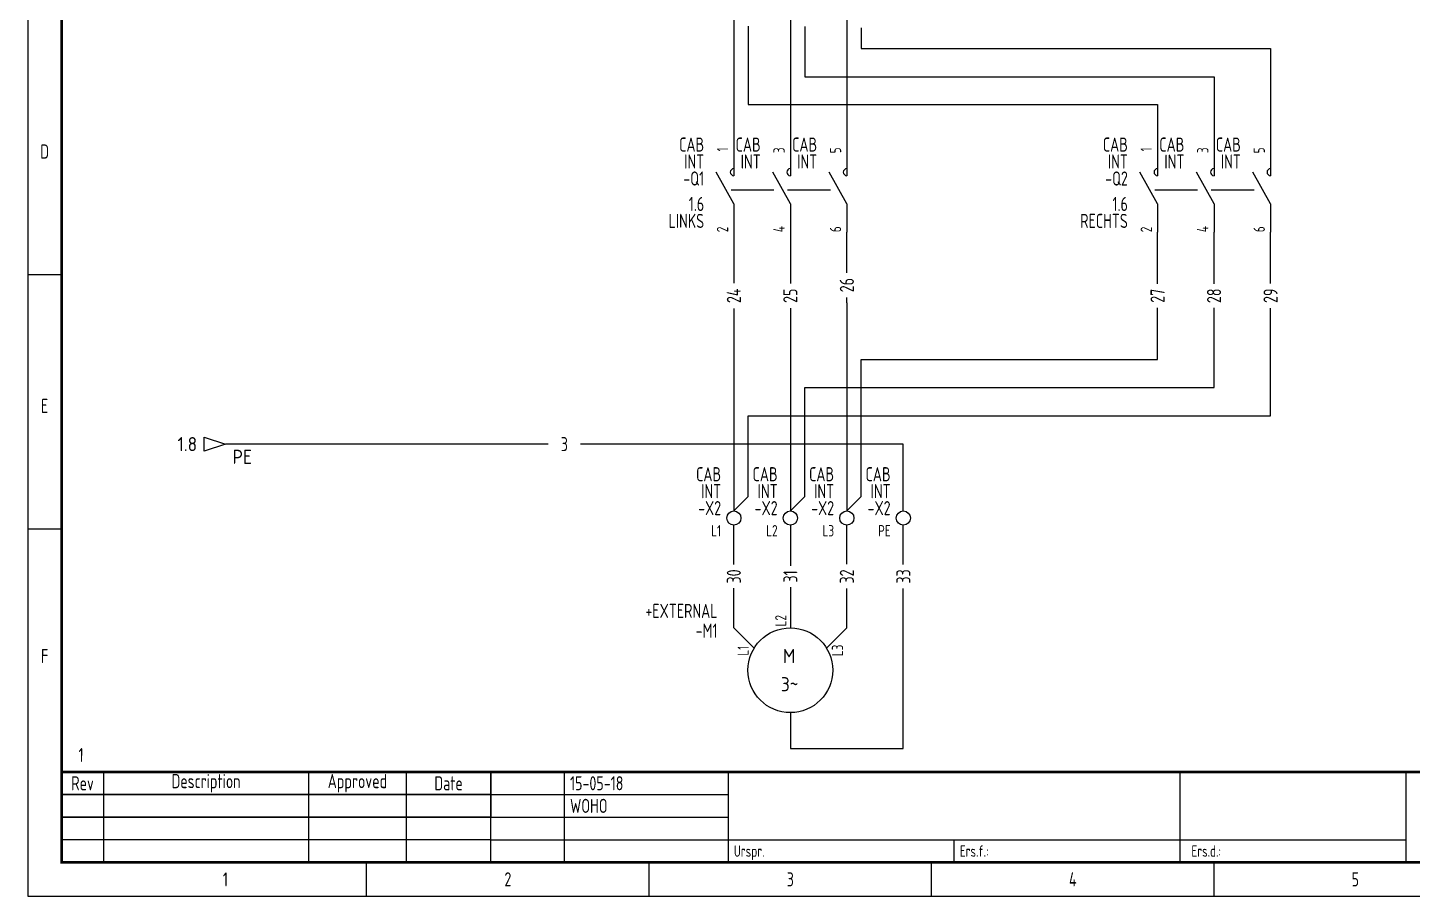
# Model space of a CAD drawing. Extents: x 0 to 420, y 0 to 297.
# Drawn here: x 0 to 245.1, y 0 to 153.7 of the extents above; entities that cross this region are included whole.
import ezdxf
from ezdxf.enums import TextEntityAlignment as Align

# ---------------------------------------------------------------- set-up
doc = ezdxf.new("R2010")
doc.units = 0
doc.layers.get('0').update_dxf_attribs({"linetype": 'CONTINUOUS'})
for name, color, linetype in [('BLACK_12', 8, 'CONTINUOUS'), ('BLACK_16', 8, 'CONTINUOUS'), ('DESC', 150, 'CONTINUOUS'), ('DESCCHILD', 20, 'CONTINUOUS'), ('GREEN_14', 3, 'CONTINUOUS'), ('LINK', 9, 'CONTINUOUS'), ('LOC', 8, 'CONTINUOUS'), ('MISC', 7, 'CONTINUOUS'), ('SYMS', 7, 'CONTINUOUS'), ('TAGS', 150, 'CONTINUOUS'), ('TERMS', 123, 'CONTINUOUS'), ('TITLEBLOCK', 253, 'CONTINUOUS'), ('TITLEBLOCK_VAULT', 253, 'CONTINUOUS'), ('WIRENO', 72, 'CONTINUOUS'), ('XREF', 7, 'CONTINUOUS'), ('XREFCHILD', 134, 'CONTINUOUS')]:
    doc.layers.add(name, color=color, linetype=linetype)
doc.styles.add('ISOCP', font='ISOCP.SHX', dxfattribs={"width": 0.8, "height": 2.5})
doc.styles.add('WD_IEC', font='ISOCP2.shx', dxfattribs={"width": 0.9, "height": 4})

# ---------------------------------------------------------------- blocks, each defined once
blk = doc.blocks.new('VMO13')
blk.add_circle((0, 0), 7.5)
at = {"style": 'WD_IEC'}
for tag, p in [('INST', (-12.88, 12.75)), ('LOC', (-12.88, 9.25)), ('TAG1', (-12.88, 5.75)), ('DESC1', (-12.88, 1.5)), ('DESC2', (-12.88, -2)), ('DESC3', (-12.88, -5.5)), ('RATING1', (-12.88, -9)), ('RATING2', (-12.88, -12.5)), ('RATING3', (-12.88, -16)), ('RATING4', (-12.95, -19.58))]:
    blk.add_attdef(tag, text='', height=2.5, dxfattribs=at).set_placement(p, align=Align.RIGHT)
blk.add_attdef('TERM02', (-0.69, 7.75), '', height=2, rotation=90, dxfattribs=at)
at = {"style": 'WD_IEC', "flags": 1}
for tag, p, height in [('MFG', (12.75, 9), 1.5), ('X2TERM02', (0, 7.5), 0.32), ('CAT', (12.75, 6.5), 1.5), ('X0TERM01', (-6.4, 3.9), 0.32), ('X0TERM03', (6.4, 3.9), 0.32), ('X4LINK', (-7.5, 0), 0.32), ('X1LINK', (7.5, 0), 0.32), ('X8TERM04', (0, -7.5), 0.32), ('ASSYCODE', (1, -9), 1), ('FAMILY', (1, -10.5), 1), ('CATDESC', (1, -12), 1)]:
    blk.add_attdef(tag, p, '', height=height, dxfattribs=at)
at = {"style": 'WD_IEC'}
for tag, p in [('TERM01', (-7.35, 4.34)), ('TERM03', (9.35, 4.53)), ('TERM04', (-0.59, -7.92))]:
    blk.add_attdef(tag, text='', height=2, rotation=90, dxfattribs=at).set_placement(p, align=Align.RIGHT)
for tag, p in [('M', (-0.22, 1.27)), ('3~', (-0.12, -3.73))]:
    blk.add_attdef(tag, text='', height=2.5, dxfattribs=at).set_placement(p, align=Align.CENTER)
at = {"lineweight": 15, "style": 'WD_IEC'}
blk.add_attdef('XREF', text='', height=2.5, dxfattribs=at).set_placement((-13.19, -22.86), align=Align.RIGHT)
blk = doc.blocks.new('VMS21P')
for p, q in [((0, 7.5), (0, 2.5)), ((0, -2.5), (-3.12, 3.12)), ((0, -2.5), (0, -7.5))]:
    blk.add_line(p, q)
blk.add_arc((0, 3.12), 0.625, 90, 270)
at = {"style": 'WD_IEC'}
for tag, p in [('INST', (-5.25, 6.75)), ('LOC', (-5.25, 3.75)), ('TAG2', (-5.25, 0.75)), ('XREF', (-5.25, -3.75)), ('DESC1', (-5.25, -6.75)), ('DESC2', (-5.25, -9.75)), ('DESC3', (-5.25, -12.75))]:
    blk.add_attdef(tag, text='', height=2.5, dxfattribs=at).set_placement(p, align=Align.RIGHT)
at = {"style": 'WD_IEC', "flags": 1}
for tag, p, height in [('X2TERM01', (0, 7.5), 0.32), ('X4LINK', (-2.91, 0), 0.32), ('X1LINK', (-0.5, 0), 0.32), ('CONTACT', (4, -3.5), 1), ('FAMILY', (4, -5), 1), ('X8TERM02', (0, -7.5), 0.32)]:
    blk.add_attdef(tag, p, '', height=height, dxfattribs=at)
at = {"style": 'WD_IEC'}
blk.add_attdef('TERM01', text='', height=2, rotation=90, dxfattribs=at).set_placement((-1, 7.5), align=Align.RIGHT)
blk.add_attdef('TERM02', (-1, -7.5), '', height=2, rotation=90, dxfattribs=at)
blk = doc.blocks.new('VT0002')
blk.add_circle((0, 0), 1.25)
at = {"style": 'WD_IEC', "flags": 1}
for tag, p, height in [('ASSYCODE', (2.75, 10.75), 1), ('CATDESC', (2.75, 9.25), 1), ('MFG', (2.75, 7.25), 1.5), ('CAT', (2.75, 4.75), 1.5), ('X2PIN01', (0, 2.25), 0.25), ('X4PIN01', (-1.25, 1), 0.25), ('X4TERM01', (-1.25, 0), 0.25), ('X4TERMDESC01', (-1.25, 0.5), 0.4), ('STRIPSEQ', (0, 0), 0.025), ('X2TERM01', (0, 1.25), 0.25), ('X8PIN01', (0, -0.25), 0.25), ('X2TERMDESC01', (0, 1.75), 0.4), ('X1PIN01', (1.25, 1), 0.25), ('X1TERM01', (1.25, 0), 0.25), ('X1TERMDESC01', (1.25, 0.5), 0.4), ('LINKTERM', (0, -0.04), 0.025), ('X8TERM01', (0, -1.25), 0.25), ('X8TERMDESC01', (0, -0.75), 0.4)]:
    blk.add_attdef(tag, p, '', height=height, dxfattribs=at)
at = {"style": 'WD_IEC'}
for tag, p in [('INST', (-2.25, 6.5)), ('LOC', (-2.25, 3.5)), ('DESC1', (-2.25, -6.25)), ('DESC2', (-2.25, -9.25)), ('DESC3', (-2.25, -12.25))]:
    blk.add_attdef(tag, text='', height=2.5, dxfattribs=at).set_placement(p, align=Align.RIGHT)
at = {"style": 'WD_IEC', "flags": 8}
for tag, height, p in [('TAGSTRIP', 2.5, (-2.25, 0.5)), ('TERM01', 2, (-2.25, -3.25))]:
    blk.add_attdef(tag, text='', height=height, dxfattribs=at).set_placement(p, align=Align.RIGHT)
blk = doc.blocks.new('HA1D3')
blk.add_lwpolyline([(0, 0), (-3.75, -1.25), (-3.75, 1.25)], close=True)
at = {"style": 'WD_IEC', "flags": 1}
blk.add_attdef('SIGCODE', text='', height=1, dxfattribs=at).set_placement((-2.5, 1.8), align=Align.RIGHT)
at = {"style": 'WD_IEC'}
for tag, p, height, flags in [('WIRENO', (1.25, 1), 2.5, 8), ('X1TERM01', (0, 0), 0.32, 1)]:
    blk.add_attdef(tag, p, '', height=height, dxfattribs=dict(at, flags=flags))
blk.add_attdef('XREF', text='', height=2.5, dxfattribs=at).set_placement((-5, 0), align=Align.MIDDLE_RIGHT)
blk.add_attdef('DESC1', text='', height=2.5, dxfattribs=at).set_placement((1.25, -1), align=Align.TOP_LEFT)
blk = doc.blocks.new('*T2')
at = {"color": 0, "linetype": 'ByBlock', "lineweight": -2, "transparency": 16777216}
for p, q in [((0, 0), (76, 0)), ((0, 0), (0, -8)), ((7.42, 0), (7.42, -8)), ((43.72, 0), (43.72, -8)), ((61, 0), (61, -8)), ((76, 0), (76, -8)), ((0, -4), (76, -4)), ((0, -8), (76, -8))]:
    blk.add_line(p, q, dxfattribs=at)
at = {"color": 0, "transparency": 16777216, "char_height": 2.5, "attachment_point": 5, "style": 'ISOCP'}
for s, insert, width in [('Rev', (3.71, -2), 6.9152), ('Description', (25.57, -2), 35.8048), ('Approved', (52.36, -2), 16.7761), ('Date', (68.5, -2), 14.5039)]:
    blk.add_mtext(s, dxfattribs=dict(at, insert=insert, width=width))
blk = doc.blocks.new('vaac_RevBlock')
blk.add_blockref('*T2', (0, 0))
blk = doc.blocks.new('TITLE_A3')
at = {"layer": 'TITLEBLOCK', "linetype": 'Continuous'}
for p, q in [((0, 297), (0, 0)), ((0, 0), (420, 0))]:
    blk.add_line(p, q, dxfattribs=at)
at = {"layer": 'TITLEBLOCK'}
for p, q in [((0, 110), (6, 110)), ((0, 65), (6, 65)), ((13.42, 22), (13.42, 6)), ((49.72, 22), (49.72, 6)), ((67, 22), (67, 6)), ((82, 6), (82, 22)), ((95, 6), (95, 22)), ((124, 22), (124, 6)), ((204, 6), (204, 22)), ((244, 6), (244, 22)), ((82, 18), (6, 18)), ((82, 18), (124, 18)), ((82, 14), (6, 14)), ((82, 14), (124, 14)), ((82, 10), (6, 10)), ((82, 10), (244, 10)), ((164, 6), (164, 10)), ((60, 0), (60, 6)), ((110, 0), (110, 6)), ((160, 0), (160, 6)), ((210, 0), (210, 6))]:
    blk.add_line(p, q, dxfattribs=at)
at = {"layer": 'TITLEBLOCK', "const_width": 0.5}
blk.add_lwpolyline([(414, 291), (6, 291), (6, 6), (414, 6)], close=True, dxfattribs=at)
blk.add_lwpolyline([(6, 22), (414, 22)], dxfattribs=at)
blk.add_lwpolyline([(6, 22), (414, 22)], dxfattribs=at)
blk.add_lwpolyline([(6, 22), (414, 22)], dxfattribs=at)
blk.add_lwpolyline([(6, 22), (414, 22)], dxfattribs=at)
at = {"color": 1, "style": 'ISOCP', "oblique": 0.0175, "width": 0.8}
for s, p in [('D', (3, 131.77)), ('E', (3, 86.77)), ('F', (3, 42.5)), ('1', (35, 3)), ('2', (85, 3)), ('3', (135, 3)), ('4', (185, 3)), ('5', (235, 3))]:
    blk.add_text(s, height=2.5, dxfattribs=at).set_placement(p, align=Align.MIDDLE_CENTER)
for tag, height, p in [('AE_PREV', 2.5, (9, 25)), ('AE_DATE', 2.5, (96, 20)), ('AE_TITLE1', 3.5, (126, 18.5)), ('AE_INS', 2, (365, 20)), ('AE_DRAWN', 2.5, (96, 16)), ('AE_DESCR1', 2.5, (246, 18)), ('AE_TITLE3', 2.5, (296, 16)), ('AE_TITLE2', 3.5, (126, 13.5)), ('AE_DESCR2', 2.5, (246, 14)), ('AE_LOC', 2, (365, 16)), ('AE_CHECKED', 2.5, (96, 12)), ('AE_SHEET', 2.5, (398, 12)), ('AE_DESCR3', 2.5, (246, 10)), ('AE_NORM', 2.5, (96, 8)), ('AE_PROJECT', 2.5, (296, 8)), ('AE_DRAWNO', 2.5, (332, 8))]:
    blk.add_attdef(tag, text='', height=height, dxfattribs=at).set_placement(p, align=Align.MIDDLE_LEFT)
for tag, p in [('AE_NEXT', (411, 25)), ('AE_SHEETMAX', (403.5, 8))]:
    blk.add_attdef(tag, text='', height=2.5, dxfattribs=at).set_placement(p, align=Align.MIDDLE_RIGHT)
at = {"style": 'ISOCP', "width": 0.8, "flags": 9}
blk.add_attdef('WD_TB', (0, 0), '', height=2.5, dxfattribs=at)
at = {"layer": 'TITLEBLOCK', "style": 'ISOCP', "oblique": 0.0175, "width": 0.8}
for s, p in [('Urspr.', (125, 8)), ('Ers.f.:', (165, 8)), ('Ers.d.:', (206, 8))]:
    blk.add_text(s, height=2, dxfattribs=at).set_placement(p, align=Align.MIDDLE_LEFT)
at = {"layer": 'TITLEBLOCK', "style": 'ISOCP', "width": 0.8, "flags": 2}
for tag, p in [('DATE', (83, 20)), ('PROJECTDESC', (296, 20)), ('DRAWN', (83, 16)), ('REVISION', (391, 16)), ('CHECKED', (83, 12)), ('PROJECT', (296, 12)), ('DRAWINGNO', (332, 12)), ('PAGE', (391, 12)), ('NORM', (83, 8))]:
    blk.add_attdef(tag, text='', height=2.5, dxfattribs=at).set_placement(p, align=Align.MIDDLE_LEFT)
blk.add_attdef('PAGES', text='', height=2.5, dxfattribs=at).set_placement((412.5, 8), align=Align.MIDDLE_RIGHT)
blk = doc.blocks.new('WD_WNV1')
at = {"style": 'WD_IEC', "width": 0.8}
blk.add_attdef('WIRENO', text='', height=2.5, rotation=90, dxfattribs=at).set_placement((0, 0), align=Align.MIDDLE_CENTER)
at = {"style": 'WD_IEC', "flags": 1}
for tag, p in [('W04USER', (0, 0.375)), ('W05USER', (0, 0.25)), ('W03USER', (0, 0.5)), ('W06USER', (0, 0.125)), ('W07USER', (0, 0)), ('W02USER', (0, 0.625)), ('W01USER', (0, 0.75)), ('W08USER', (0, -0.125)), ('W09USER', (0, -0.25)), ('W10USER', (0, -0.375))]:
    blk.add_attdef(tag, text='', height=0.08, dxfattribs=at).set_placement(p, align=Align.CENTER)
at = {"style": 'WD_IEC'}
for tag, p in [('X2_TINY_DOT_DONT_REMOVE', (0, 1)), ('X8_TINY_DOT_DONT_REMOVE', (0, -1))]:
    blk.add_attdef(tag, p, '', height=0.002, dxfattribs=at)
at = {"style": 'WD_IEC', "flags": 1}
for tag, p in [('X2TERM01', (0, 1)), ('X8TERM01', (0, -1))]:
    blk.add_attdef(tag, p, '', height=0.2, dxfattribs=at)
blk = doc.blocks.new('WD_WNH1')
at = {"style": 'WD_IEC', "width": 0.8}
blk.add_attdef('WIRENO', text='', height=2.5, dxfattribs=at).set_placement((0, 0), align=Align.MIDDLE_CENTER)
at = {"style": 'WD_IEC'}
for tag, p in [('X4_TINY_DOT_DONT_REMOVE', (-1, 0)), ('X1_TINY_DOT_DONT_REMOVE', (1, 0))]:
    blk.add_attdef(tag, p, '', height=0.002, dxfattribs=at)
at = {"style": 'WD_IEC', "flags": 1}
for tag, p in [('X4TERM01', (-1, 0)), ('X1TERM01', (1, 0))]:
    blk.add_attdef(tag, p, '', height=0.2, dxfattribs=at)
for tag, p in [('W04USER', (0, 0.375)), ('W05USER', (0, 0.25)), ('W03USER', (0, 0.5)), ('W06USER', (0, 0.125)), ('W07USER', (0, 0)), ('W02USER', (0, 0.625)), ('W01USER', (0, 0.75)), ('W08USER', (0, -0.125)), ('W09USER', (0, -0.25)), ('W10USER', (0, -0.375))]:
    blk.add_attdef(tag, text='', height=0.08, dxfattribs=at).set_placement(p, align=Align.CENTER)

msp = doc.modelspace()

# ---------------------------------------------------------------- linework, layer by layer
at = {"layer": 'BLACK_12'}
for p, q in [((125, 163.03), (125, 132.5)), ((135, 162.87), (135, 132.5)), ((145, 162.81), (145, 132.5)), ((125, 117.5), (125, 108.48)), ((135, 117.5), (135, 108.42)), ((145, 110.3), (145, 117.5)), ((145, 105), (145, 105.95)), ((125, 104.02), (125, 88.75)), ((135, 104.08), (135, 88.75)), ((145, 105), (145, 88.75)), ((125, 88.75), (125, 68.18)), ((135, 88.75), (135, 68.18)), ((145, 88.75), (145, 68.18)), ((125, 58.69), (125, 65.68)), ((135, 65.68), (135, 58.49)), ((145, 58.75), (145, 65.68)), ((125, 47.5), (125, 54.49)), ((135, 54.69), (135, 47.5)), ((145, 47.5), (145, 54.43)), ((128.6, 43.9), (125, 47.5)), ((141.4, 43.9), (145, 47.5))]:
    msp.add_line(p, q, dxfattribs=at)
at = {"layer": 'BLACK_16'}
for p, q in [((127.54, 153.95), (127.54, 140.1)), ((137.54, 153.92), (137.54, 145)), ((147.54, 153.68), (147.54, 150)), ((147.54, 150), (220, 150)), ((220, 150), (220, 132.5)), ((137.54, 145), (210, 145)), ((210, 145), (210, 132.5)), ((127.54, 140.1), (200, 140.1)), ((200, 140.1), (200, 132.5)), ((200, 108.38), (200, 117.5)), ((210, 108.38), (210, 117.5)), ((220, 108.45), (220, 117.5)), ((200, 95), (200, 104.12)), ((210, 90), (210, 104.12)), ((220, 85), (220, 104.05)), ((147.54, 70.72), (147.54, 95)), ((147.54, 95), (200, 95)), ((137.54, 70.72), (137.54, 90)), ((137.54, 90), (210, 90)), ((127.54, 70.72), (127.54, 85)), ((127.54, 85), (220, 85)), ((125, 68.18), (127.54, 70.72)), ((135, 68.18), (137.54, 70.72)), ((145, 68.18), (147.54, 70.72))]:
    msp.add_line(p, q, dxfattribs=at)
at = {"layer": 'GREEN_14'}
for p, q in [((92.16, 80), (35, 80)), ((155, 80), (97.84, 80)), ((155, 68.18), (155, 80)), ((155, 58.73), (155, 65.68)), ((155, 26.15), (155, 54.45)), ((135, 32.5), (135, 26.15)), ((135, 26.15), (155, 26.15))]:
    msp.add_line(p, q, dxfattribs=at)
at = {"layer": 'LINK'}
for points in [[(124.5, 125), (132.09, 125)], [(134.5, 125), (142.09, 125)], [(199.5, 125), (207.09, 125)], [(209.5, 125), (217.09, 125)]]:
    msp.add_lwpolyline(points, dxfattribs=at)

# ---------------------------------------------------------------- block references
at = {"layer": 'SYMS'}
ref = msp.add_blockref('VMS21P', (125, 125), dxfattribs=at)
ref.add_attrib('TERM02', '2', (124, 117.5), dxfattribs={"layer": 'TERMS', "height": 2, "rotation": 90, "style": 'WD_IEC', "width": 0.8})
ref.add_attrib('TERM01', '1', dxfattribs={"layer": 'TERMS', "height": 2, "rotation": 90, "style": 'WD_IEC', "width": 0.8}).set_placement((124, 132.5), align=Align.RIGHT)
ref.add_attrib('XREF', '1.6', dxfattribs={"layer": 'XREFCHILD', "height": 2.5, "style": 'WD_IEC', "width": 0.8}).set_placement((119.75, 121.25), align=Align.RIGHT)
ref.add_attrib('DESC1', 'LINKS', dxfattribs={"layer": 'DESCCHILD', "height": 2.5, "style": 'WD_IEC', "width": 0.8}).set_placement((119.75, 118.25), align=Align.RIGHT)
ref.add_attrib('LOC', 'INT', dxfattribs={"layer": 'LOC', "height": 2.5, "style": 'WD_IEC', "width": 0.8}).set_placement((119.75, 128.75), align=Align.RIGHT)
ref.add_attrib('INST', 'CAB', dxfattribs={"layer": 'LOC', "height": 2.5, "style": 'WD_IEC', "width": 0.8}).set_placement((119.75, 131.75), align=Align.RIGHT)
ref.add_attrib('TAG2', '-Q1', dxfattribs={"layer": 'TAGS', "height": 2.5, "style": 'WD_IEC', "width": 0.8}).set_placement((119.75, 125.75), align=Align.RIGHT)
ref = msp.add_blockref('VMS21P', (135, 125), dxfattribs=at)
ref.add_attrib('TERM02', '4', (134, 117.5), dxfattribs={"layer": 'TERMS', "height": 2, "rotation": 90, "style": 'WD_IEC', "width": 0.8})
ref.add_attrib('TERM01', '3', dxfattribs={"layer": 'TERMS', "height": 2, "rotation": 90, "style": 'WD_IEC', "width": 0.8}).set_placement((134, 132.5), align=Align.RIGHT)
ref.add_attrib('LOC', 'INT', dxfattribs={"layer": 'LOC', "height": 2.5, "style": 'WD_IEC', "width": 0.8}).set_placement((129.75, 128.75), align=Align.RIGHT)
ref.add_attrib('INST', 'CAB', dxfattribs={"layer": 'LOC', "height": 2.5, "style": 'WD_IEC', "width": 0.8}).set_placement((129.75, 131.75), align=Align.RIGHT)
ref = msp.add_blockref('VMS21P', (145, 125), dxfattribs=at)
ref.add_attrib('TERM02', '6', (144, 117.5), dxfattribs={"layer": 'TERMS', "height": 2, "rotation": 90, "style": 'WD_IEC', "width": 0.8})
ref.add_attrib('TERM01', '5', dxfattribs={"layer": 'TERMS', "height": 2, "rotation": 90, "style": 'WD_IEC', "width": 0.8}).set_placement((144, 132.5), align=Align.RIGHT)
ref.add_attrib('LOC', 'INT', dxfattribs={"layer": 'LOC', "height": 2.5, "style": 'WD_IEC', "width": 0.8}).set_placement((139.75, 128.75), align=Align.RIGHT)
ref.add_attrib('INST', 'CAB', dxfattribs={"layer": 'LOC', "height": 2.5, "style": 'WD_IEC', "width": 0.8}).set_placement((139.75, 131.75), align=Align.RIGHT)
ref = msp.add_blockref('VMS21P', (200, 125), dxfattribs=at)
ref.add_attrib('TERM02', '2', (199, 117.5), dxfattribs={"layer": 'TERMS', "height": 2, "rotation": 90, "style": 'WD_IEC', "width": 0.8})
ref.add_attrib('TERM01', '1', dxfattribs={"layer": 'TERMS', "height": 2, "rotation": 90, "style": 'WD_IEC', "width": 0.8}).set_placement((199, 132.5), align=Align.RIGHT)
ref.add_attrib('XREF', '1.6', dxfattribs={"layer": 'XREFCHILD', "height": 2.5, "style": 'WD_IEC', "width": 0.8}).set_placement((194.75, 121.25), align=Align.RIGHT)
ref.add_attrib('DESC1', 'RECHTS', dxfattribs={"layer": 'DESCCHILD', "height": 2.5, "style": 'WD_IEC', "width": 0.8}).set_placement((194.75, 118.25), align=Align.RIGHT)
ref.add_attrib('LOC', 'INT', dxfattribs={"layer": 'LOC', "height": 2.5, "style": 'WD_IEC', "width": 0.8}).set_placement((194.75, 128.75), align=Align.RIGHT)
ref.add_attrib('INST', 'CAB', dxfattribs={"layer": 'LOC', "height": 2.5, "style": 'WD_IEC', "width": 0.8}).set_placement((194.75, 131.75), align=Align.RIGHT)
ref.add_attrib('TAG2', '-Q2', dxfattribs={"layer": 'TAGS', "height": 2.5, "style": 'WD_IEC', "width": 0.8}).set_placement((194.75, 125.75), align=Align.RIGHT)
ref = msp.add_blockref('VMS21P', (210, 125), dxfattribs=at)
ref.add_attrib('TERM02', '4', (209, 117.5), dxfattribs={"layer": 'TERMS', "height": 2, "rotation": 90, "style": 'WD_IEC', "width": 0.8})
ref.add_attrib('TERM01', '3', dxfattribs={"layer": 'TERMS', "height": 2, "rotation": 90, "style": 'WD_IEC', "width": 0.8}).set_placement((209, 132.5), align=Align.RIGHT)
ref.add_attrib('LOC', 'INT', dxfattribs={"layer": 'LOC', "height": 2.5, "style": 'WD_IEC', "width": 0.8}).set_placement((204.75, 128.75), align=Align.RIGHT)
ref.add_attrib('INST', 'CAB', dxfattribs={"layer": 'LOC', "height": 2.5, "style": 'WD_IEC', "width": 0.8}).set_placement((204.75, 131.75), align=Align.RIGHT)
ref = msp.add_blockref('VMS21P', (220, 125), dxfattribs=at)
ref.add_attrib('TERM02', '6', (219, 117.5), dxfattribs={"layer": 'TERMS', "height": 2, "rotation": 90, "style": 'WD_IEC', "width": 0.8})
ref.add_attrib('TERM01', '5', dxfattribs={"layer": 'TERMS', "height": 2, "rotation": 90, "style": 'WD_IEC', "width": 0.8}).set_placement((219, 132.5), align=Align.RIGHT)
ref.add_attrib('LOC', 'INT', dxfattribs={"layer": 'LOC', "height": 2.5, "style": 'WD_IEC', "width": 0.8}).set_placement((214.75, 128.75), align=Align.RIGHT)
ref.add_attrib('INST', 'CAB', dxfattribs={"layer": 'LOC', "height": 2.5, "style": 'WD_IEC', "width": 0.8}).set_placement((214.75, 131.75), align=Align.RIGHT)
ref = msp.add_blockref('HA1D3', (35, 80), dxfattribs=at)
ref.add_attrib('XREF', '1.8', dxfattribs={"layer": 'XREF', "height": 2.5, "style": 'WD_IEC'}).set_placement((30, 80), align=Align.MIDDLE_RIGHT)
ref.add_attrib('DESC1', 'PE', dxfattribs={"layer": 'DESC', "height": 2.5, "style": 'WD_IEC'}).set_placement((36.25, 79), align=Align.TOP_LEFT)
ref = msp.add_blockref('VT0002', (125, 66.93), dxfattribs=at)
ref.add_attrib('TERM01', 'L1', dxfattribs={"layer": 'TERMS', "height": 2, "style": 'WD_IEC', "width": 0.8, "flags": 8}).set_placement((122.75, 63.68), align=Align.RIGHT)
ref.add_attrib('LOC', 'INT', dxfattribs={"layer": 'LOC', "height": 2.5, "style": 'WD_IEC', "width": 0.8}).set_placement((122.75, 70.43), align=Align.RIGHT)
ref.add_attrib('INST', 'CAB', dxfattribs={"layer": 'LOC', "height": 2.5, "style": 'WD_IEC', "width": 0.8}).set_placement((122.75, 73.43), align=Align.RIGHT)
ref.add_attrib('TAGSTRIP', '-X2', dxfattribs={"layer": 'TAGS', "height": 2.5, "style": 'WD_IEC', "width": 0.8, "flags": 8}).set_placement((122.75, 67.43), align=Align.RIGHT)
ref = msp.add_blockref('VT0002', (135, 66.93), dxfattribs=at)
ref.add_attrib('TERM01', 'L2', dxfattribs={"layer": 'TERMS', "height": 2, "style": 'WD_IEC', "width": 0.8, "flags": 8}).set_placement((132.75, 63.68), align=Align.RIGHT)
ref.add_attrib('LOC', 'INT', dxfattribs={"layer": 'LOC', "height": 2.5, "style": 'WD_IEC', "width": 0.8}).set_placement((132.75, 70.43), align=Align.RIGHT)
ref.add_attrib('INST', 'CAB', dxfattribs={"layer": 'LOC', "height": 2.5, "style": 'WD_IEC', "width": 0.8}).set_placement((132.75, 73.43), align=Align.RIGHT)
ref.add_attrib('TAGSTRIP', '-X2', dxfattribs={"layer": 'TAGS', "height": 2.5, "style": 'WD_IEC', "width": 0.8, "flags": 8}).set_placement((132.75, 67.43), align=Align.RIGHT)
ref = msp.add_blockref('VT0002', (145, 66.93), dxfattribs=at)
ref.add_attrib('TERM01', 'L3', dxfattribs={"layer": 'TERMS', "height": 2, "style": 'WD_IEC', "width": 0.8, "flags": 8}).set_placement((142.75, 63.68), align=Align.RIGHT)
ref.add_attrib('LOC', 'INT', dxfattribs={"layer": 'LOC', "height": 2.5, "style": 'WD_IEC', "width": 0.8}).set_placement((142.75, 70.43), align=Align.RIGHT)
ref.add_attrib('INST', 'CAB', dxfattribs={"layer": 'LOC', "height": 2.5, "style": 'WD_IEC', "width": 0.8}).set_placement((142.75, 73.43), align=Align.RIGHT)
ref.add_attrib('TAGSTRIP', '-X2', dxfattribs={"layer": 'TAGS', "height": 2.5, "style": 'WD_IEC', "width": 0.8, "flags": 8}).set_placement((142.75, 67.43), align=Align.RIGHT)
ref = msp.add_blockref('VT0002', (155, 66.93), dxfattribs=at)
ref.add_attrib('TERM01', 'PE', dxfattribs={"layer": 'TERMS', "height": 2, "style": 'WD_IEC', "width": 0.8, "flags": 8}).set_placement((152.75, 63.68), align=Align.RIGHT)
ref.add_attrib('LOC', 'INT', dxfattribs={"layer": 'LOC', "height": 2.5, "style": 'WD_IEC', "width": 0.8}).set_placement((152.75, 70.43), align=Align.RIGHT)
ref.add_attrib('INST', 'CAB', dxfattribs={"layer": 'LOC', "height": 2.5, "style": 'WD_IEC', "width": 0.8}).set_placement((152.75, 73.43), align=Align.RIGHT)
ref.add_attrib('TAGSTRIP', '-X2', dxfattribs={"layer": 'TAGS', "height": 2.5, "style": 'WD_IEC', "width": 0.8, "flags": 8}).set_placement((152.75, 67.43), align=Align.RIGHT)
ref = msp.add_blockref('VMO13', (135, 40), dxfattribs=at)
ref.add_attrib('M', 'M', dxfattribs={"layer": 'MISC', "height": 2.5, "style": 'WD_IEC'}).set_placement((134.78, 41.27), align=Align.CENTER)
ref.add_attrib('3~', '3~', dxfattribs={"layer": 'MISC', "height": 2.5, "style": 'WD_IEC'}).set_placement((134.88, 36.27), align=Align.CENTER)
ref.add_attrib('TERM03', 'L3', dxfattribs={"layer": 'TERMS', "height": 2, "rotation": 90, "style": 'WD_IEC', "width": 0.8}).set_placement((144.35, 44.53), align=Align.RIGHT)
ref.add_attrib('TERM02', 'L2', (134.31, 47.75), dxfattribs={"layer": 'TERMS', "height": 2, "rotation": 90, "style": 'WD_IEC', "width": 0.8})
ref.add_attrib('TERM01', 'L1', dxfattribs={"layer": 'TERMS', "height": 2, "rotation": 90, "style": 'WD_IEC', "width": 0.8}).set_placement((127.65, 44.34), align=Align.RIGHT)
ref.add_attrib('LOC', '+EXTERNAL', dxfattribs={"layer": 'LOC', "height": 2.5, "style": 'WD_IEC', "width": 0.8}).set_placement((122.12, 49.25), align=Align.RIGHT)
ref.add_attrib('TAG1', '-M1', dxfattribs={"layer": 'TAGS', "height": 2.5, "style": 'WD_IEC', "width": 0.8}).set_placement((122.12, 45.75), align=Align.RIGHT)
at = {"layer": 'TITLEBLOCK'}
ref = msp.add_blockref('TITLE_A3', (0, 0), dxfattribs=at)
ref.add_attrib('AE_PREV', '1', dxfattribs={"layer": '0', "color": 1, "height": 2.5, "style": 'ISOCP', "oblique": 0.0175, "width": 0.8}).set_placement((9, 25), align=Align.MIDDLE_LEFT)
ref.add_attrib('AE_DRAWN', 'WOHO', dxfattribs={"layer": '0', "color": 1, "height": 2.5, "style": 'ISOCP', "oblique": 0.0175, "width": 0.8}).set_placement((96, 16), align=Align.MIDDLE_LEFT)
ref.add_attrib('AE_DATE', '15-05-18', dxfattribs={"layer": '0', "color": 1, "height": 2.5, "style": 'ISOCP', "oblique": 0.0175, "width": 0.8}).set_placement((96, 20), align=Align.MIDDLE_LEFT)
at = {"layer": 'TITLEBLOCK_VAULT'}
msp.add_blockref('vaac_RevBlock', (6, 22), dxfattribs=at)
at = {"layer": 'WIRENO'}
ref = msp.add_blockref('WD_WNV1', (145, 108.13), dxfattribs=at)
ref.add_attrib('X8_TINY_DOT_DONT_REMOVE', '.', (145, 105.95), dxfattribs={"layer": '0', "height": 0.002, "style": 'WD_IEC'})
ref.add_attrib('X2_TINY_DOT_DONT_REMOVE', '.', (145, 110.3), dxfattribs={"layer": '0', "height": 0.002, "style": 'WD_IEC'})
ref.add_attrib('WIRENO', '26', dxfattribs={"height": 2.5, "rotation": 90, "style": 'WD_IEC', "width": 0.8}).set_placement((145, 108.13), align=Align.MIDDLE_CENTER)
ref = msp.add_blockref('WD_WNV1', (125, 106.25), dxfattribs=at)
ref.add_attrib('X8_TINY_DOT_DONT_REMOVE', '.', (125, 104.02), dxfattribs={"layer": '0', "height": 0.002, "style": 'WD_IEC'})
ref.add_attrib('X2_TINY_DOT_DONT_REMOVE', '.', (125, 108.48), dxfattribs={"layer": '0', "height": 0.002, "style": 'WD_IEC'})
ref.add_attrib('WIRENO', '24', dxfattribs={"height": 2.5, "rotation": 90, "style": 'WD_IEC', "width": 0.8}).set_placement((125, 106.25), align=Align.MIDDLE_CENTER)
ref = msp.add_blockref('WD_WNV1', (135, 106.25), dxfattribs=at)
ref.add_attrib('X8_TINY_DOT_DONT_REMOVE', '.', (135, 104.08), dxfattribs={"layer": '0', "height": 0.002, "style": 'WD_IEC'})
ref.add_attrib('X2_TINY_DOT_DONT_REMOVE', '.', (135, 108.42), dxfattribs={"layer": '0', "height": 0.002, "style": 'WD_IEC'})
ref.add_attrib('WIRENO', '25', dxfattribs={"height": 2.5, "rotation": 90, "style": 'WD_IEC', "width": 0.8}).set_placement((135, 106.25), align=Align.MIDDLE_CENTER)
ref = msp.add_blockref('WD_WNV1', (200, 106.25), dxfattribs=at)
ref.add_attrib('X8_TINY_DOT_DONT_REMOVE', '.', (200, 104.12), dxfattribs={"layer": '0', "height": 0.002, "style": 'WD_IEC'})
ref.add_attrib('X2_TINY_DOT_DONT_REMOVE', '.', (200, 108.38), dxfattribs={"layer": '0', "height": 0.002, "style": 'WD_IEC'})
ref.add_attrib('WIRENO', '27', dxfattribs={"height": 2.5, "rotation": 90, "style": 'WD_IEC', "width": 0.8}).set_placement((200, 106.25), align=Align.MIDDLE_CENTER)
ref = msp.add_blockref('WD_WNV1', (210, 106.25), dxfattribs=at)
ref.add_attrib('X8_TINY_DOT_DONT_REMOVE', '.', (210, 104.12), dxfattribs={"layer": '0', "height": 0.002, "style": 'WD_IEC'})
ref.add_attrib('X2_TINY_DOT_DONT_REMOVE', '.', (210, 108.38), dxfattribs={"layer": '0', "height": 0.002, "style": 'WD_IEC'})
ref.add_attrib('WIRENO', '28', dxfattribs={"height": 2.5, "rotation": 90, "style": 'WD_IEC', "width": 0.8}).set_placement((210, 106.25), align=Align.MIDDLE_CENTER)
ref = msp.add_blockref('WD_WNV1', (220, 106.25), dxfattribs=at)
ref.add_attrib('X8_TINY_DOT_DONT_REMOVE', '.', (220, 104.05), dxfattribs={"layer": '0', "height": 0.002, "style": 'WD_IEC'})
ref.add_attrib('X2_TINY_DOT_DONT_REMOVE', '.', (220, 108.45), dxfattribs={"layer": '0', "height": 0.002, "style": 'WD_IEC'})
ref.add_attrib('WIRENO', '29', dxfattribs={"height": 2.5, "rotation": 90, "style": 'WD_IEC', "width": 0.8}).set_placement((220, 106.25), align=Align.MIDDLE_CENTER)
ref = msp.add_blockref('WD_WNH1', (95, 80), dxfattribs=at)
ref.add_attrib('X4_TINY_DOT_DONT_REMOVE', '.', (92.16, 80), dxfattribs={"layer": '0', "height": 0.002, "style": 'WD_IEC'})
ref.add_attrib('X1_TINY_DOT_DONT_REMOVE', '.', (97.84, 80), dxfattribs={"layer": '0', "height": 0.002, "style": 'WD_IEC'})
ref.add_attrib('WIRENO', '3', dxfattribs={"height": 2.5, "style": 'WD_IEC', "width": 0.8}).set_placement((95, 80), align=Align.MIDDLE_CENTER)
ref = msp.add_blockref('WD_WNV1', (125, 56.59), dxfattribs=at)
ref.add_attrib('X8_TINY_DOT_DONT_REMOVE', '.', (125, 54.49), dxfattribs={"layer": '0', "height": 0.002, "style": 'WD_IEC'})
ref.add_attrib('X2_TINY_DOT_DONT_REMOVE', '.', (125, 58.69), dxfattribs={"layer": '0', "height": 0.002, "style": 'WD_IEC'})
ref.add_attrib('WIRENO', '30', dxfattribs={"height": 2.5, "rotation": 90, "style": 'WD_IEC', "width": 0.8}).set_placement((125, 56.59), align=Align.MIDDLE_CENTER)
ref = msp.add_blockref('WD_WNV1', (135, 56.59), dxfattribs=at)
ref.add_attrib('X8_TINY_DOT_DONT_REMOVE', '.', (135, 54.69), dxfattribs={"layer": '0', "height": 0.002, "style": 'WD_IEC'})
ref.add_attrib('X2_TINY_DOT_DONT_REMOVE', '.', (135, 58.49), dxfattribs={"layer": '0', "height": 0.002, "style": 'WD_IEC'})
ref.add_attrib('WIRENO', '31', dxfattribs={"height": 2.5, "rotation": 90, "style": 'WD_IEC', "width": 0.8}).set_placement((135, 56.59), align=Align.MIDDLE_CENTER)
ref = msp.add_blockref('WD_WNV1', (145, 56.59), dxfattribs=at)
ref.add_attrib('X8_TINY_DOT_DONT_REMOVE', '.', (145, 54.43), dxfattribs={"layer": '0', "height": 0.002, "style": 'WD_IEC'})
ref.add_attrib('X2_TINY_DOT_DONT_REMOVE', '.', (145, 58.75), dxfattribs={"layer": '0', "height": 0.002, "style": 'WD_IEC'})
ref.add_attrib('WIRENO', '32', dxfattribs={"height": 2.5, "rotation": 90, "style": 'WD_IEC', "width": 0.8}).set_placement((145, 56.59), align=Align.MIDDLE_CENTER)
ref = msp.add_blockref('WD_WNV1', (155, 56.59), dxfattribs=at)
ref.add_attrib('X8_TINY_DOT_DONT_REMOVE', '.', (155, 54.45), dxfattribs={"layer": '0', "height": 0.002, "style": 'WD_IEC'})
ref.add_attrib('X2_TINY_DOT_DONT_REMOVE', '.', (155, 58.73), dxfattribs={"layer": '0', "height": 0.002, "style": 'WD_IEC'})
ref.add_attrib('WIRENO', '33', dxfattribs={"height": 2.5, "rotation": 90, "style": 'WD_IEC', "width": 0.8}).set_placement((155, 56.59), align=Align.MIDDLE_CENTER)

doc.saveas('drawing.dxf')
